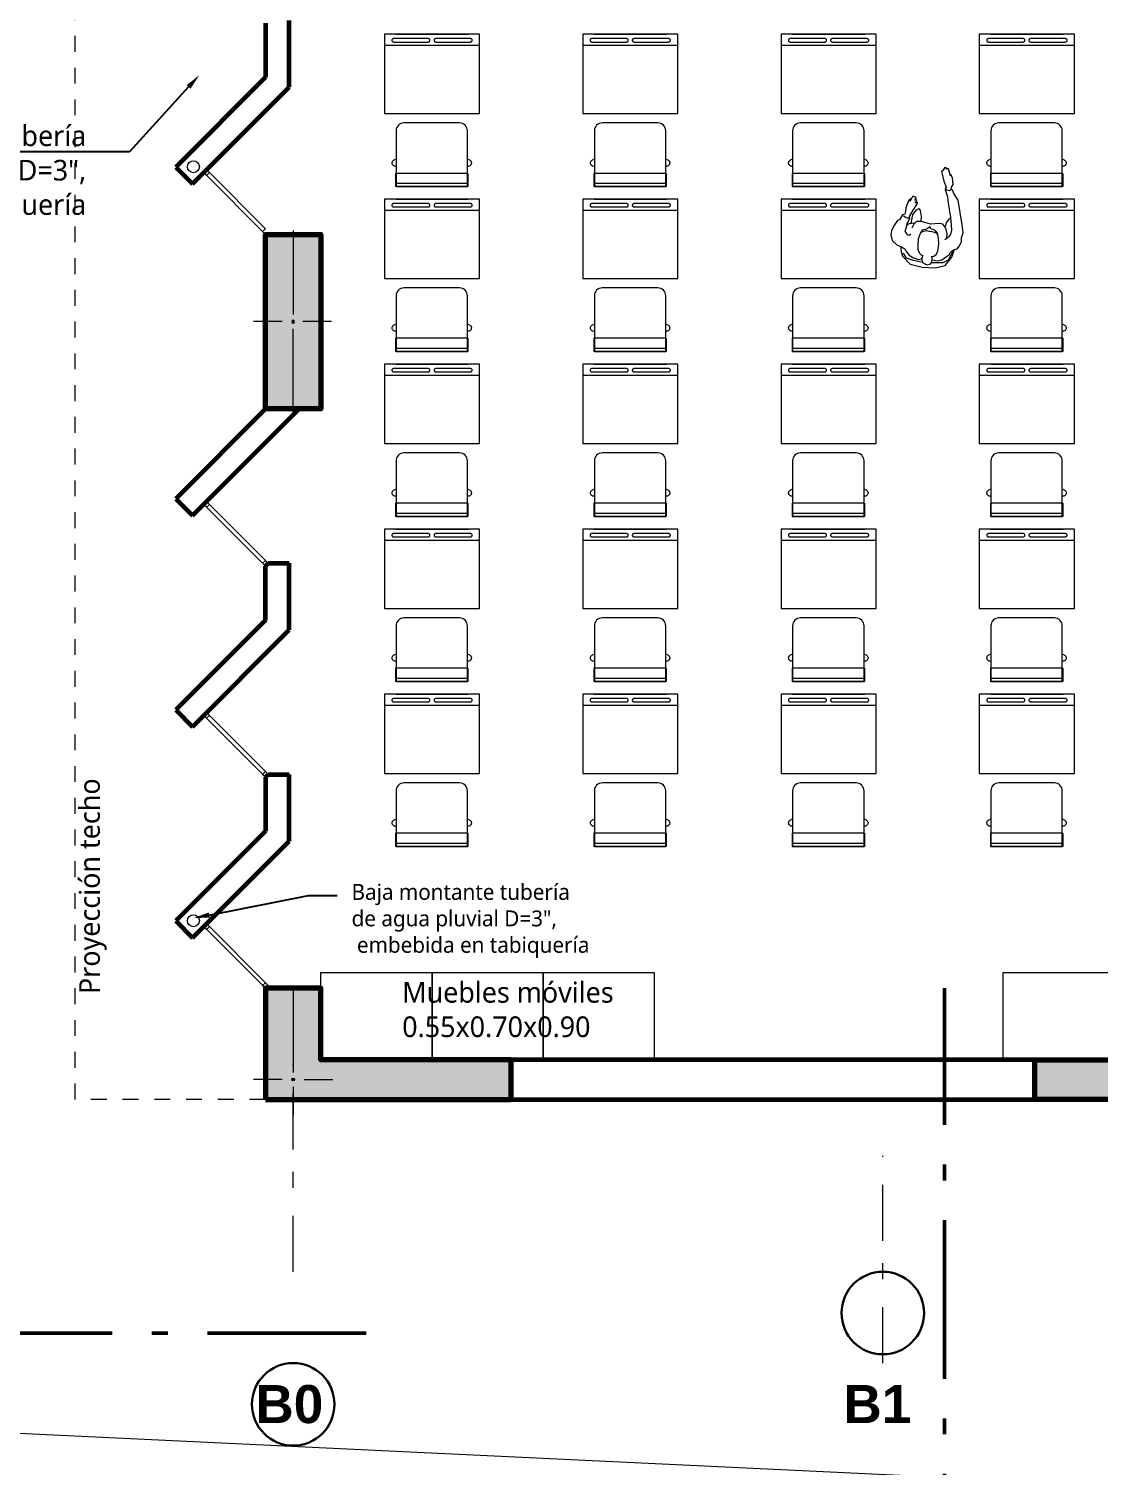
# Model space of a CAD drawing. Header units: millimetres. Extents: x 1 to 121, y 0 to 90.
# Drawn here: x 11.09 to 17.84, y 8.19 to 17.25 of the extents above; entities that cross this region are included whole.
import ezdxf
from ezdxf import colors
from ezdxf.entities.mleader import LeaderData, LeaderLine
from ezdxf.math import Vec2, Vec3

# ---------------------------------------------------------------- set-up
doc = ezdxf.new("R2010")
doc.units = ezdxf.units.MM
for name, pattern in [('1CORTE', [1.5, 1, -0.25, 0, -0.25]), ('DASHED2', [0.375, 0.25, -0.125]), ('Dot & Dashed', [0.670277762413025, 0.352777767181396, -0.176388883590699, 0, -0.14111111164093]), ('HIDDEN2', [0.1875, 0.125, -0.0625])]:
    doc.linetypes.add(name, pattern=pattern)
for name, color, linetype, lineweight in [('AA. Proyeccion Corte', 10, '1CORTE', 50), ('COLUMNAS 50', 32, 'Continuous', 70), ('Cotas varias El', 253, 'Continuous', 13), ('Equipamiento SR', 23, 'Continuous', 0), ('GRAFO 0 BLANCO', 7, 'Continuous', 0), ('GRAFO 4', 7, 'Continuous', 30), ('I.S. CANALETAS', 12, 'Continuous', 0), ('letras sr', 7, 'Continuous', 5), ('Muros el', 144, 'Continuous', 60), ('PERSONAS', 8, 'Continuous', 0), ('proyecciones', 1, 'DASHED2', 5), ('Structural - Bearing_Pen_No__20', 1, 'Continuous', 0), ('Vanos', 140, 'Continuous', 5)]:
    doc.layers.add(name, color=color, linetype=linetype, lineweight=lineweight)
doc.styles.add('Generales', font='trebuc.ttf', dxfattribs={"height": 0.1})
doc.styles.add('GENERATED_STYLE_1', font='arialbd.ttf')

# ---------------------------------------------------------------- blocks, each defined once
blk = doc.blocks.new('Columna 1.10 x0.30')
at = {"true_color": 0xc7c8ca}
h = blk.add_hatch(color=9, dxfattribs=at)
h.dxf.hatch_style = 1
h.paths.add_polyline_path([(-234.8493242305874, 113.8065683426842), (-235.949324230565, 113.8065684591043), (-235.94932457959, 113.456568459146), (-234.8493245796119, 113.4565683427261)])
h.paths.add_polyline_path([(-235.3906107661365, 113.6315683427052, -1), (-235.4080384429261, 113.6315683427052, -1)], flags=16)
at = {"layer": 'COLUMNAS 50', "color": 1, "linetype": 'Continuous', "lineweight": 5}
for p, q in [((-235.3993246045313, 113.8731526787981), (-235.3993246045313, 113.693152678798)), ((-235.9743246007413, 113.6315683427052), (-235.4443246295935, 113.6315683427052)), ((-234.8243246083214, 113.6315683427052), (-235.3543245794691, 113.6315683427052)), ((-235.3993246045313, 113.5615683928358), (-235.3993246045313, 113.3815683928357))]:
    blk.add_line(p, q, dxfattribs=at)
at = {"layer": 'COLUMNAS 50', "linetype": 'Continuous'}
blk.add_lwpolyline([(-235.94932457959, 113.456568459146), (-234.8493245796119, 113.4565683427261), (-234.8493242305874, 113.8065683426842), (-235.949324230565, 113.8065684591043)], close=True, dxfattribs=at)
at = {"layer": 'COLUMNAS 50', "color": 1, "linetype": 'Continuous', "lineweight": 5}
blk.add_circle((-235.3993246045313, 113.6315683427052), 0.0087138383947443, dxfattribs=at)
blk.add_point((-235.3993246045313, 113.6315683427052), dxfattribs=at)
blk = doc.blocks.new('Columna tipo 3')
at = {"true_color": 0x939598}
h = blk.add_hatch(color=252, dxfattribs=at)
h.dxf.hatch_style = 1
h.paths.add_polyline_path([(-235.084664243817, 45.07399761260016), (-235.784664265391, 45.07399761276091), (-235.784664265391, 43.52399813625906), (-235.5346642705446, 43.52399813625906), (-235.5346642705558, 44.72399766438365), (-235.0846642441302, 44.72399766428315)])
h.paths.add_polyline_path([(-235.6683780785783, 44.89899763844166, -1), (-235.6509504017888, 44.89899763844166, -1)], flags=16)
at = {"layer": 'COLUMNAS 50', "linetype": 'Continuous'}
blk.add_lwpolyline([(-235.784664265391, 45.07399761276091), (-235.784664265391, 43.52399813625906), (-235.5346642705446, 43.52399813625906), (-235.5346642705558, 44.72399766438365), (-235.0846642441302, 44.72399766428315), (-235.084664243817, 45.07399761260016)], close=True, dxfattribs=at)
at = {"layer": 'Structural - Bearing_Pen_No__20', "linetype": 'Continuous'}
for p, q in [((-235.6596642401835, 44.96899758831104), (-235.6596642401835, 45.1489975883111)), ((-235.7046642652457, 44.89899763844166), (-235.8846642652456, 44.89899763844166)), ((-235.6596642401835, 44.82899768857227), (-235.6596642401835, 44.64899768857221)), ((-235.0846642439736, 44.89899763844166), (-235.6146642151214, 44.89899763844166))]:
    blk.add_line(p, q, dxfattribs=at)
blk.add_circle((-235.6596642401835, 44.89899763844166), 0.0087138383947443, dxfattribs=at)
blk.add_point((-235.6596642401835, 44.89899763844166), dxfattribs=at)
blk = doc.blocks.new('School Desk 2')
at = {"layer": 'Equipamiento SR', "linetype": 'Continuous'}
for p, q in [((0.1995077689090495, 0.3017161561056326), (0.6995077689090495, 0.3017161561056326)), ((0.1995077689090494, -0.2982838438943675), (0.1995077689090495, 0.3017161561056326)), ((0.6290288181971163, 0.3017161561056326), (0.6290288181971163, -0.2982838438943677)), ((0.6995077689090495, 0.3017161561056326), (0.6995077689090495, -0.2982838438943675)), ((-0.2410380114348112, 0.2279848786331774), (-0.2590611055691766, 0.2279848786331774)), ((-0.2590611055691766, 0.2279848786331774), (-0.2590611055691764, -0.2279848786331774)), ((-0.1766788022277727, 0.2279848786331774), (-0.2410380114348112, 0.2279848786331774)), ((-0.2410380114348112, 0.2279848786331774), (-0.2410380114348111, -0.2279848786331774)), ((-0.1766788022277727, 0.2279848786331774), (-0.1766788022277725, -0.2279848786331775)), ((-0.1321664655412146, 0.2314451824577654), (-0.1326888173346903, 0.2279848786331774)), ((-0.130869652848115, 0.2356097062407981), (-0.1321664655412146, 0.2314451824577654)), ((-0.1289721426366399, 0.2394474516977899), (-0.130869652848115, 0.2356097062407981)), ((-0.1265324866504576, 0.2428444263894243), (-0.1289721426366399, 0.2394474516977899)), ((-0.1236265852980272, 0.2456917042070209), (-0.1265324866504576, 0.2428444263894243)), ((-0.1203390133202028, 0.247908223860399), (-0.1236265852980272, 0.2456917042070209)), ((-0.1167738627057284, 0.2494255898859686), (-0.1203390133202028, 0.247908223860399)), ((-0.1130373940264465, 0.2501956721426852), (-0.1167738627057284, 0.2494255898859686)), ((-0.1092423736034963, 0.2501956721426852), (-0.1130373940264465, 0.2501956721426852)), ((-0.1055059049242144, 0.2494255898859686), (-0.1092423736034963, 0.2501956721426852)), ((-0.10194075430974, 0.247908223860399), (-0.1055059049242144, 0.2494255898859686)), ((-0.09865318233191572, 0.2456917042070209), (-0.10194075430974, 0.247908223860399)), ((-0.09574728097948526, 0.2428444263894243), (-0.09865318233191572, 0.2456917042070209)), ((-0.09330762499330292, 0.2394474516977899), (-0.09574728097948526, 0.2428444263894243)), ((-0.0923599541791148, 0.2375298455519531), (-0.09330762499330292, 0.2394474516977899)), ((-0.0876423579455668, 0.2279848786331774), (-0.0923599541791148, 0.2375298455519531)), ((0.6507146491854036, 0.2434738545735721), (0.6510442738164254, 0.2456574430778143)), ((0.6507146491854036, 0.2423668613295421), (0.6507146491854036, 0.2434738545735721)), ((0.6507146491854036, 0.02704780928709671), (0.6507146491854036, 0.2423668613295421)), ((0.6510442738164254, 0.2456574430778143), (0.6516926801629751, 0.2477397049693306)), ((0.6516926801629751, 0.2477397049693306), (0.6526425195602622, 0.2496598442804857)), ((0.6526425195602622, 0.2496598442804857), (0.6538612632618038, 0.2513570650436437)), ((0.6538612632618038, 0.2513570650436437), (0.6553142139380191, 0.252780703952442)), ((0.6553142139380191, 0.252780703952442), (0.6569579999269314, 0.2538902303617901)), ((0.6569579999269314, 0.2538902303617901), (0.6587405752341685, 0.2546476467919159)), ((0.6587405752341685, 0.2546476467919159), (0.6606098938653587, 0.2550326879202742)), ((0.6606098938653587, 0.2550326879202742), (0.6625052354937352, 0.2550326879202742)), ((0.6625052354937352, 0.2550326879202742), (0.6643745541249254, 0.2546476467919159)), ((0.6643745541249254, 0.2546476467919159), (0.6661571294321625, 0.2538902303617901)), ((0.6661571294321625, 0.2538902303617901), (0.6678009154210748, 0.252780703952442)), ((0.6678009154210748, 0.252780703952442), (0.6692538660972901, 0.2513570650436437)), ((0.6692538660972901, 0.2513570650436437), (0.6704726097988317, 0.2496598442804857)), ((0.6704726097988317, 0.2496598442804857), (0.6714224491961188, 0.2477397049693306)), ((0.6714224491961188, 0.2477397049693306), (0.6720708555426685, 0.2456574430778143)), ((0.6720708555426685, 0.2456574430778143), (0.6724004801736904, 0.2434738545735721)), ((0.6724004801736904, 0.2434738545735721), (0.6724004801736904, 0.2423668613295421)), ((0.6724004801736904, 0.2423668613295421), (0.6724004801736906, 0.02704780928709682)), ((0.6995077689090495, -0.2262687225275448), (0.6995077689090495, 0.2297010347388101)), ((0.6507146491854036, 0.02594081604306675), (0.6507146491854036, 0.02704780928709671)), ((0.6510442738164254, 0.02375722753882459), (0.6507146491854036, 0.02594081604306675)), ((0.6516926801629753, 0.0216749656473082), (0.6510442738164254, 0.02375722753882459)), ((0.6526425195602622, 0.01975482633615322), (0.6516926801629753, 0.0216749656473082)), ((0.653861263261804, 0.01805760557299518), (0.6526425195602622, 0.01975482633615322)), ((0.6553142139380191, 0.01663396666419681), (0.653861263261804, 0.01805760557299518)), ((0.6569579999269314, 0.01552444025484867), (0.6553142139380191, 0.01663396666419681)), ((0.6587405752341687, 0.01476702382472295), (0.6569579999269314, 0.01552444025484867)), ((0.660609893865359, 0.0143819826963647), (0.6587405752341687, 0.01476702382472295)), ((0.6625052354937352, 0.0143819826963647), (0.660609893865359, 0.0143819826963647)), ((0.6643745541249256, 0.01476702382472295), (0.6625052354937352, 0.0143819826963647)), ((0.6661571294321628, 0.01552444025484867), (0.6643745541249256, 0.01476702382472295)), ((0.6678009154210748, 0.01663396666419681), (0.6661571294321628, 0.01552444025484867)), ((0.6692538660972903, 0.01805760557299518), (0.6678009154210748, 0.01663396666419681)), ((0.6704726097988319, 0.01975482633615322), (0.6692538660972903, 0.01805760557299518)), ((0.6714224491961188, 0.0216749656473082), (0.6704726097988319, 0.01975482633615322)), ((0.6720708555426685, 0.02375722753882459), (0.6714224491961188, 0.0216749656473082)), ((0.6724004801736906, 0.02594081604306675), (0.6720708555426685, 0.02375722753882459)), ((0.6724004801736906, 0.02704780928709682), (0.6724004801736906, 0.02594081604306675)), ((0.6507146491854036, -0.02250850383180159), (0.6510442738164254, -0.02032491532755931)), ((0.6507146491854036, -0.02361549707583155), (0.6507146491854036, -0.02250850383180159)), ((0.6507146491854036, -0.2389345491182769), (0.6507146491854036, -0.02361549707583155)), ((0.6510442738164254, -0.02032491532755931), (0.6516926801629753, -0.01824265343604303)), ((0.6516926801629753, -0.01824265343604303), (0.6526425195602622, -0.01632251412488805)), ((0.6526425195602622, -0.01632251412488805), (0.653861263261804, -0.01462529336172991)), ((0.653861263261804, -0.01462529336172991), (0.6553142139380191, -0.01320165445293164)), ((0.6553142139380191, -0.01320165445293164), (0.6569579999269314, -0.01209212804358351)), ((0.6569579999269314, -0.01209212804358351), (0.6587405752341687, -0.01133471161345778)), ((0.6587405752341687, -0.01133471161345778), (0.660609893865359, -0.01094967048509943)), ((0.660609893865359, -0.01094967048509943), (0.6625052354937352, -0.01094967048509943)), ((0.6625052354937352, -0.01094967048509943), (0.6643745541249256, -0.01133471161345778)), ((0.6643745541249256, -0.01133471161345778), (0.6661571294321628, -0.01209212804358351)), ((0.6661571294321628, -0.01209212804358351), (0.6678009154210748, -0.01320165445293164)), ((0.6678009154210748, -0.01320165445293164), (0.6692538660972903, -0.01462529336172991)), ((0.6692538660972903, -0.01462529336172991), (0.6704726097988319, -0.01632251412488805)), ((0.6704726097988319, -0.01632251412488805), (0.6714224491961188, -0.01824265343604303)), ((0.6714224491961188, -0.01824265343604303), (0.6720708555426685, -0.02032491532755931)), ((0.6720708555426685, -0.02032491532755931), (0.6724004801736906, -0.02250850383180159)), ((0.6724004801736906, -0.02250850383180159), (0.6724004801736906, -0.02361549707583155)), ((0.6724004801736906, -0.02361549707583155), (0.6724004801736908, -0.2389345491182769)), ((-0.2410380114348111, -0.2279848786331774), (-0.2590611055691764, -0.2279848786331774)), ((-0.1766788022277725, -0.2279848786331774), (-0.2410380114348111, -0.2279848786331774)), ((-0.1326888173346901, -0.2279848786331775), (-0.1321664655412145, -0.2314451824577655)), ((-0.1321664655412145, -0.2314451824577655), (-0.1308696528481149, -0.2356097062407981)), ((-0.1308696528481149, -0.2356097062407981), (-0.1289721426366398, -0.23944745169779)), ((-0.1289721426366398, -0.23944745169779), (-0.1265324866504575, -0.2428444263894244)), ((-0.1265324866504575, -0.2428444263894244), (-0.1236265852980271, -0.2456917042070209)), ((-0.1236265852980271, -0.2456917042070209), (-0.1203390133202027, -0.247908223860399)), ((-0.1203390133202027, -0.247908223860399), (-0.1167738627057283, -0.2494255898859687)), ((-0.1167738627057283, -0.2494255898859687), (-0.1130373940264464, -0.2501956721426852)), ((-0.1130373940264464, -0.2501956721426852), (-0.1092423736034962, -0.2501956721426852)), ((-0.1092423736034962, -0.2501956721426852), (-0.1055059049242143, -0.2494255898859687)), ((-0.1055059049242143, -0.2494255898859687), (-0.1019407543097399, -0.247908223860399)), ((-0.1019407543097399, -0.247908223860399), (-0.09865318233191561, -0.2456917042070209)), ((-0.09865318233191561, -0.2456917042070209), (-0.09574728097948515, -0.2428444263894244)), ((-0.09574728097948515, -0.2428444263894244), (-0.0933076249933028, -0.23944745169779)), ((-0.0933076249933028, -0.23944745169779), (-0.09235995417911469, -0.2375298455519531)), ((-0.09235995417911469, -0.2375298455519531), (-0.08764235794556674, -0.2279848786331775)), ((0.6507146491854036, -0.2400415423623069), (0.6507146491854036, -0.2389345491182769)), ((0.6510442738164256, -0.2422251308665491), (0.6507146491854036, -0.2400415423623069)), ((0.6516926801629755, -0.2443073927580655), (0.6510442738164256, -0.2422251308665491)), ((0.6526425195602624, -0.2462275320692204), (0.6516926801629755, -0.2443073927580655)), ((0.653861263261804, -0.2479247528323786), (0.6526425195602624, -0.2462275320692204)), ((0.6553142139380191, -0.2493483917411768), (0.653861263261804, -0.2479247528323786)), ((0.6569579999269314, -0.250457918150525), (0.6553142139380191, -0.2493483917411768)), ((0.6587405752341687, -0.2512153345806508), (0.6569579999269314, -0.250457918150525)), ((0.6606098938653592, -0.2516003757090089), (0.6587405752341687, -0.2512153345806508)), ((0.6625052354937352, -0.2516003757090089), (0.6606098938653592, -0.2516003757090089)), ((0.6643745541249256, -0.2512153345806508), (0.6625052354937352, -0.2516003757090089)), ((0.666157129432163, -0.250457918150525), (0.6643745541249256, -0.2512153345806508)), ((0.667800915421075, -0.2493483917411768), (0.666157129432163, -0.250457918150525)), ((0.6692538660972903, -0.2479247528323786), (0.667800915421075, -0.2493483917411768)), ((0.6704726097988322, -0.2462275320692204), (0.6692538660972903, -0.2479247528323786)), ((0.6714224491961188, -0.2443073927580655), (0.6704726097988322, -0.2462275320692204)), ((0.6720708555426688, -0.2422251308665491), (0.6714224491961188, -0.2443073927580655)), ((0.6724004801736908, -0.2400415423623069), (0.6720708555426688, -0.2422251308665491)), ((0.6724004801736908, -0.2389345491182769), (0.6724004801736908, -0.2400415423623069)), ((0.6995077689090495, -0.2982838438943675), (0.1995077689090494, -0.2982838438943675)), ((0.6290288181971165, -0.2832649421858392), (0.6294560290675858, -0.2832649421858392))]:
    blk.add_line(p, q, dxfattribs=at)
blk.add_lwpolyline([(-0.2590611055691765, 0.225), (0.09093889443082348, 0.225, -0.414213562373095), (0.1409388944308235, 0.1749999999999999), (0.1409388944308235, -0.1749999999999999, -0.414213562373095), (0.09093889443082348, -0.225), (-0.2590611055691765, -0.225), (-0.2590611055691765, 0.225)], format="xyb", dxfattribs=at)
blk = doc.blocks.new('A$C0C99268F')
at = {"color": 0, "linetype": 'ByBlock'}
for points in [[(0.201857999460799, 0.3292040001239709), (0.1927419994606225, 0.3357100001239708), (0.1914399994607265, 0.3487220001239706), (0.2044629994607021, 0.3565290001239703), (0.2148809994607745, 0.3669390001239705), (0.2344159994606798, 0.3617340001239722), (0.2513459994606819, 0.3591310001239734), (0.2643689994606575, 0.3578300001239718), (0.2982289994606617, 0.3435170001239705), (0.3112519994606373, 0.3474210001239726), (0.3516239994607986, 0.3279030001239729), (0.397204999460655, 0.3057820001239708), (0.4037169994608121, 0.3070830001239724), (0.397204999460655, 0.3187940001239706), (0.4128329994607611, 0.3109870001239727), (0.4193439994605797, 0.3135890001239705), (0.4154369994605531, 0.322698000123971), (0.4323679994606664, 0.3161920001239711), (0.4362739994608091, 0.322698000123971), (0.4336699994605624, 0.3292040001239709), (0.4388789994607123, 0.3305050001239724), (0.4375769994605889, 0.3396130001239701), (0.4076239994608386, 0.3513240001239719), (0.4219489994607102, 0.3500230001239704), (0.4180419994606837, 0.3565290001239703), (0.4089259994607346, 0.3630350001239702), (0.3906939994606091, 0.3669390001239705), (0.3633449994606508, 0.374746000123972), (0.339902999460719, 0.374746000123972), (0.3216709994605935, 0.3773480001239715), (0.3177639994607944, 0.3916610001239711), (0.2839039994605628, 0.4072760001239715), (0.2786949994606402, 0.4202880001239713), (0.2435319994608562, 0.4398060001239728), (0.209671999460852, 0.451517000123971), (0.1836259994606735, 0.4528180001239726), (0.1497659994606693, 0.4424080001239723), (0.1263239994607375, 0.4098780001239728), (0.1146029994606579, 0.3799510001239703), (0.1041849994605855, 0.3578300001239718), (0.08855699946070672, 0.3487220001239706), (0.06771999946067808, 0.3266010001239703), (0.05599899946082587, 0.3018790001239715), (0.04688299946064944, 0.2654450001239717), (0.05078999946067597, 0.2498310001239723)], [(0.1185099994606844, 0.3864570001239702), (0.08595199946057619, 0.3799510001239703), (0.05730099946072187, 0.3669390001239705), (0.01172099946052185, 0.3148910001239695), (-5.393303581513464e-10, 0.2381200001239705), (0.00260399946068901, 0.1561440001239696), (0.02344099946071765, 0.0949880001239709), (0.07944099946075767, 0.05725300012397305), (0.1328359994606672, 0.0468430001239728)], [(0.03125499946054333, 0.2472280001239735), (0.03646399946069323, 0.2966740001239714), (0.04818499946077281, 0.3422160001239707), (0.07683599946062714, 0.3643360001239717)], [(0.2995319994606689, 0.3474210001239726), (0.2995319994606689, 0.3604330001239724), (0.3047409994608188, 0.374746000123972), (0.3099499994607413, 0.3851550001239712)], [(0.05209199946079934, 0.1782650001239716), (0.0494879994605526, 0.1483370001239717), (0.05860399946072903, 0.1197110001239707), (0.08074299946065366, 0.09238500012397033), (0.0963709994605324, 0.07416900012396965), (0.108091999460612, 0.07026500012397285), (0.1276259994606335, 0.0507470001239696), (0.1367429994606937, 0.0299280001239719), (0.1562769994607152, 0.01561500012397232), (0.1836259994606735, 0.006506000123971845), (0.2070669994607215, 0.007807000123969843), (0.2396249994608297, 1.239701674649041e-10), (0.2891129994607127, 0.01171100012397197), (0.4414839994606155, 0.05204800012397115), (0.4818549994606656, 0.0819760001239711), (0.5000879994606748, 0.09108400012397233), (0.5065989994607207, 0.09889100012397023), (0.5196219994606963, 0.1001930001239728), (0.5365529994605822, 0.09238500012397033), (0.5769239994608597, 0.1001930001239728), (0.597760999460661, 0.1119030001239736), (0.5899469994608353, 0.1145060001239724), (0.6329239994606723, 0.1301200001239717), (0.6342259994607957, 0.1353250001239701), (0.6290169994606458, 0.1379270001239714), (0.6381329994608222, 0.1457350001239703), (0.6381329994608222, 0.1561440001239696), (0.627713999460866, 0.1561440001239696), (0.627713999460866, 0.163951000123971), (0.6185979994606896, 0.163951000123971), (0.6120869994606437, 0.1730600001239697), (0.5782269994606395, 0.1613490001239715), (0.5521799994605772, 0.1535420001239718), (0.515715999460781, 0.1353250001239701), (0.5105059994607473, 0.1379270001239714), (0.5000879994606748, 0.1392290001239704), (0.4571109994606104, 0.1197110001239707), (0.4310649994606592, 0.1158070001239704), (0.3281829994607506, 0.088482000123971), (0.2812989994606596, 0.08067500012396955), (0.2500439994607859, 0.07677100012397275), (0.2213929994607042, 0.07937300012397053), (0.2057649994608255, 0.08978300012397078), (0.1914399994607265, 0.1014940001239708), (0.1875329994607, 0.1119030001239736), (0.1992539994605522, 0.1001930001239728), (0.2239979994608348, 0.1001930001239728), (0.257857999460839, 0.1119030001239736), (0.2812989994606596, 0.1327230001239705), (0.2852059994606861, 0.1548430001239716), (0.2747879994606137, 0.2107950001239711), (0.2865089994606933, 0.269349000123972), (0.2839039994605628, 0.3005770001239725), (0.2643689994606575, 0.3148910001239695), (0.2383229994607063, 0.3266010001239703)], [(0.2708809994608146, 0.3148910001239695), (0.2643689994606575, 0.344818000123972), (0.2552529994607085, 0.3578300001239718)], [(0.26957799946058, 0.3331070001239702), (0.3229729994607169, 0.3279030001239729), (0.3568329994607211, 0.3070830001239724), (0.3659499994607813, 0.2940710001239726), (0.3542289994607017, 0.2849630001239696), (0.3177639994607944, 0.2745530001239729), (0.290414999460836, 0.2732520001239713)], [(0.2200909994608082, 0.2641440001239701), (0.2279039994607501, 0.2485290001239715), (0.2318109994607767, 0.2316140001239706), (0.2305089994606533, 0.217301000123971), (0.2305089994606533, 0.1990840001239729), (0.2266019994606268, 0.1834690001239707), (0.2213929994607042, 0.1665540001239716), (0.210973999460748, 0.1626500001239695)], [(0.1133009994607619, 0.05725300012397305), (0.0833479994607842, 0.06766300012396975), (0.05860399946072903, 0.07937300012397053), (0.04037099946071976, 0.110602000123972), (0.03646399946069323, 0.1509390001239712), (0.03255799946077786, 0.1808670001239712)], [(0.2708809994608146, 0.1158070001239704), (0.2930199994607392, 0.110602000123972), (0.3151589994606638, 0.09889100012397023), (0.3229729994607169, 0.09238500012397033)], [(0.5052969994608247, 0.1014940001239708), (0.4961809994608757, 0.110602000123972), (0.4974829994607717, 0.1288190001239702), (0.5026919994606942, 0.1327230001239705)]]:
    blk.add_lwpolyline(points, dxfattribs=at)
blk.add_lwpolyline([(0.257857999460839, 0.2146980001239704), (0.2513459994606819, 0.2212040001239703), (0.2435319994608562, 0.2290110001239718), (0.2383229994607063, 0.239421000123972), (0.2318109994607767, 0.2602400001239715), (0.2135789994606512, 0.269349000123972), (0.1745099994607244, 0.2797580001239712), (0.1406499994607202, 0.2797580001239712), (0.1054869994607088, 0.2758550001239719), (0.08464999946068019, 0.2615410001239695), (0.07553399946073114, 0.2498310001239723), (0.07292899946060061, 0.239421000123972), (0.06902199946080145, 0.2420230001239716), (0.05339499946057913, 0.245927000123972), (0.04167399946072692, 0.2446260001239704), (0.02995299946064733, 0.239421000123972), (0.02213899946082165, 0.2238070001239709), (0.01692999946067175, 0.2081920001239705), (0.02344099946071765, 0.1886740001239726), (0.03646399946069323, 0.1808670001239712), (0.0546969994607025, 0.1795660001239696), (0.06771999946067808, 0.1808670001239712), (0.07292899946060061, 0.1886740001239726), (0.07683599946062714, 0.1717590001239717), (0.09116199946060988, 0.1561440001239696), (0.1119989994608659, 0.1483370001239717), (0.1536729994606958, 0.1470360001239719), (0.1914399994607265, 0.1535420001239718), (0.2226949994606002, 0.1613490001239715), (0.2357179994608032, 0.1756620001239728), (0.2422299994605055, 0.1912770001239714), (0.2435319994608562, 0.2042890001239712), (0.2513459994606819, 0.2081920001239705)], close=True, dxfattribs=at)
blk = doc.blocks.new('A$C7148350E')
at = {"rotation": 270}
blk.add_blockref('A$C0C99268F', (-2.110936936361441e-08, 0.6381329871979995), dxfattribs=at)
blk = doc.blocks.new('A$C3C3047C9')
at = {"true_color": 0x939598}
h = blk.add_hatch(color=252, dxfattribs=at)
h.dxf.hatch_style = 1
h.paths.add_polyline_path([(1.899998053541594, -4.391077936816146e-07), (2.249998001858614, -4.442574948471112e-07), (2.249998011692526, 0.6999995773164471), (-1.466536673211394e-06, 0.6999996013123848), (-1.469991389058123e-06, 0.4499996064660365), (1.899998059860536, 0.4499995873178477)])
h.paths.add_polyline_path([(2.066284197251132, 0.5749995545272952, -1), (2.083711874040621, 0.5749995545272952, -1)], flags=16)
at = {"layer": 'COLUMNAS 50', "linetype": 'Continuous'}
blk.add_lwpolyline([(2.249998011692526, 0.6999995773164471), (-1.466536673433438e-06, 0.6999996013123848), (-1.469991389058123e-06, 0.4499996064660365), (1.899998059860536, 0.4499995873178477), (1.899998053541594, -4.391077936816146e-07), (2.249998001858614, -4.442574947916e-07)], close=True, dxfattribs=at)
at = {"layer": 'Structural - Bearing_Pen_No__20', "linetype": 'Continuous'}
for p, q in [((2.074998036267743, 0.6199995795894608), (2.074998038755098, 0.7999995795894108)), ((2.004998085776492, 0.5749995554946281), (1.824998085776429, 0.5749995579819824)), ((2.144997985515261, 0.5749995535599908), (2.324997985515324, 0.574999551072608)), ((2.074998027700076, -4.41682658447462e-07), (2.074998035024066, 0.5299995294651296))]:
    blk.add_line(p, q, dxfattribs=at)
blk.add_circle((2.074998035645876, 0.5749995545272952), 0.008713838394744298, dxfattribs=at)
blk.add_point((2.074998035645876, 0.5749995545272952), dxfattribs=at)

msp = doc.modelspace()

# ---------------------------------------------------------------- linework, layer by layer
at = {"layer": 'AA. Proyeccion Corte', "color": 7}
msp.add_line((13.21767741891071, 9.030198348858335), (7.180597753278278, 9.030198348858335), dxfattribs=at)
msp.add_lwpolyline([(16.86404302075337, 5.543704793437058), (16.86404302075337, 11.20422959194246)], dxfattribs=at)
at = {"layer": 'Cotas varias El', "linetype": 'Dot & Dashed'}
for p, q in [((12.75824041751608, 9.417614424958288), (12.75824041751608, 10.72255781370131)), ((16.47506583200433, 8.842614424958299), (16.47506583200433, 10.14755781370133))]:
    msp.add_line(p, q, dxfattribs=at)
at = {"layer": 'Equipamiento SR'}
for points in [[(12.9332455519598, 10.75347052219161), (12.9332455519598, 11.30347052219159), (13.63324555195985, 11.30347052219159), (13.63324555195985, 10.75347052219161), (12.9332455519598, 10.75347052219161)], [(13.63324555195985, 10.75347052219161), (13.63324555195985, 11.30347052219159), (14.33324555195983, 11.30347052219159), (14.33324555195983, 10.75347052219161), (13.63324555195985, 10.75347052219161)], [(14.33324555195983, 10.75347052219161), (14.33324555195983, 11.30347052219159), (15.03324555195982, 11.30347052219159), (15.03324555195982, 10.75347052219161), (14.33324555195983, 10.75347052219161)], [(17.23327325541342, 10.75347057465814), (17.23327325541342, 11.30347057465812), (17.93327325541341, 11.30347057465812), (17.93327325541341, 10.75347057465814), (17.23327325541342, 10.75347057465814)]]:
    msp.add_lwpolyline(points, dxfattribs=at)
at = {"layer": 'GRAFO 0 BLANCO', "color": 7}
msp.add_line((64.8126918916526, 5.83651509609129), (9.828984273304627, 8.45599911703016), dxfattribs=at)
at = {"layer": 'GRAFO 4', "linetype": 'Continuous'}
for centre in [(16.47506583200433, 9.157614424958297), (12.75824041751608, 8.582614424958308)]:
    msp.add_circle(centre, 0.26, dxfattribs=at)
at = {"layer": 'I.S. CANALETAS'}
for centre in [(12.12911129061041, 16.37921146083886), (12.12911129072685, 16.37921146297714), (12.12909523728678, 11.62921146083886), (12.12909523740322, 11.62921146297714)]:
    msp.add_circle(centre, 0.0375, dxfattribs=at)
at = {"layer": 'Muros el', "ltscale": 0.05}
for p, q in [((12.73322380163117, 16.88128817244717), (12.73322373780695, 17.30117274902764)), ((12.58320780402889, 13.86352161275408), (12.60088547349346, 13.88119928234883)), ((12.60088547349349, 13.88119928234886), (12.73320767250965, 13.88119928259238)), ((12.58320767792347, 12.53349505933716), (12.60088534738802, 12.55117272893187)), ((12.60088534738804, 12.55117272893187), (12.73320768445194, 12.55117274904541)), ((12.73320774827616, 12.13128817246491), (12.73320768445194, 12.55117274904541))]:
    msp.add_line(p, q, dxfattribs=at)
for points in [[(12.58322373127848, 17.28349505931936), (12.58322453026457, 16.94342093511295)], [(12.58322380140257, 16.94342020625095), (12.0175383785357, 16.37773477921934)], [(12.12360439610401, 16.27166876243183), (12.73322380163117, 16.88128817244717)], [(12.0175383785357, 16.37773477921934), (12.12360439610413, 16.27166876243177)], [(12.58320780038477, 14.85347110641527), (12.01752237751791, 14.28778567938366)], [(12.12358839508633, 14.18171966259615), (12.79533981576864, 14.85347108822401)], [(12.01752237751791, 14.28778567938366), (12.12358839508633, 14.18171966259615)], [(12.58320767427935, 13.52344455299828), (12.58320767265647, 13.86352174412656)], [(12.73320767328241, 13.46131251796891), (12.73320767250965, 13.88119928259238)], [(12.58320767427935, 13.52344455299828), (12.01752225141237, 12.95775912596667)], [(12.12358826898091, 12.85169310917917), (12.73320767450795, 13.46131251919445)], [(12.01752225141237, 12.95775912596667), (12.12358826898091, 12.85169310917917)], [(12.58320767792347, 12.53349505933713), (12.58320767854943, 12.36345759855223)], [(12.58320767892027, 12.36345759855223), (12.58320767954612, 12.19342013776733)], [(12.58320774804756, 12.19342020626871), (12.01752232518069, 11.62773477923707)], [(12.123588342749, 11.52166876244959), (12.73320774827616, 12.13128817246491)], [(12.01752232518069, 11.62773477923707), (12.12358834274912, 11.52166876244956)]]:
    msp.add_lwpolyline(points, dxfattribs=at)
msp.add_lwpolyline([(14.13324510728208, 10.50347046985664), (17.43328957764581, 10.50347046018365), (17.43328957764581, 10.75347051030772), (14.13324510728208, 10.75347051998071)], close=True, dxfattribs=at)
at = {"layer": 'proyecciones', "linetype": 'HIDDEN2', "ltscale": 0.5}
msp.add_lwpolyline([(12.58323360002569, 10.503471957187), (11.38323360002565, 10.503471957187), (11.38323360002565, 29.80347238947252), (12.58323360002558, 29.80347238974809)], dxfattribs=at)
at = {"layer": 'Vanos', "color": 7, "linetype": 'Continuous'}
for p, q in [((12.21199547527121, 16.36005773761946), (12.19431780580666, 16.34238006802468)), ((12.58322653689081, 15.95347133980374), (12.19431780580655, 16.34238006802468)), ((12.19431780580666, 16.34238006802468), (12.21199547540138, 16.32470239856013)), ((12.22967314486593, 16.34238006815485), (12.21199547527121, 16.36005773761946)), ((12.22967314486593, 16.34238006815485), (12.21199547540138, 16.32470239856013)), ((12.58322653676063, 15.98882667886306), (12.22967314486593, 16.34238006815485)), ((12.58322653676063, 15.98882667886306), (12.56554886729609, 15.97114900926829)), ((12.56554886729609, 15.97114900926829), (12.58322653689081, 15.95347133980374)), ((12.21197661103687, 14.27010814194227), (12.19429894157233, 14.25243047234753)), ((12.58320767265647, 13.86352174412656), (12.19429894157221, 14.25243047234753)), ((12.19429894157233, 14.25243047234753), (12.21197661116705, 14.23475280288295)), ((12.22965428063159, 14.25243047247767), (12.21197661103687, 14.27010814194227)), ((12.22965428063159, 14.25243047247767), (12.21197661116705, 14.23475280288295)), ((12.5832076725263, 13.89887708318588), (12.22965428063159, 14.25243047247767)), ((12.5832076725263, 13.89887708318588), (12.56553000306175, 13.88119941359113)), ((12.56553000306175, 13.88119941359113), (12.58320767265647, 13.86352174412656)), ((12.60088534212102, 13.8811994137213), (12.5832076725263, 13.89887708318588)), ((12.21197661480028, 12.94008145865644), (12.19429894533573, 12.92240378906169)), ((12.58320767641987, 12.53349506084072), (12.19429894533562, 12.92240378906169)), ((12.19429894533573, 12.92240378906169), (12.21197661493045, 12.90472611959711)), ((12.229654284395, 12.92240378919183), (12.21197661480028, 12.94008145865644)), ((12.229654284395, 12.92240378919183), (12.21197661493045, 12.90472611959711)), ((12.5832076762897, 12.56885039990004), (12.229654284395, 12.92240378919183)), ((12.5832076762897, 12.56885039990004), (12.56553000682516, 12.5511727303053)), ((12.56553000682516, 12.5511727303053), (12.58320767641987, 12.53349506084072)), ((12.60088534588442, 12.55117273043547), (12.5832076762897, 12.56885039990004)), ((12.21198145171883, 11.61005837657666), (12.19430378225428, 11.59238070698191)), ((12.58321251333842, 11.20347197876094), (12.19430378225417, 11.59238070698191)), ((12.19430378225428, 11.59238070698191), (12.211981451849, 11.57470303751734)), ((12.22965912131355, 11.59238070711206), (12.21198145171883, 11.61005837657666)), ((12.22965912131355, 11.59238070711206), (12.211981451849, 11.57470303751734)), ((12.58321251320825, 11.23882731782027), (12.22965912131355, 11.59238070711206)), ((12.58322305663225, 11.23882731782027), (12.5655453871677, 11.22114964822552)), ((12.60090072622697, 11.22114964835569), (12.58322305663225, 11.23882731782027)), ((12.5655453871677, 11.22114964822552), (12.58322305676242, 11.20347197876094))]:
    msp.add_line(p, q, dxfattribs=at)
at = {"layer": 'Vanos'}
msp.add_lwpolyline([(12.58323360018642, 11.20347197876094), (12.60090072622697, 11.22114964835569)], dxfattribs=at)

# ---------------------------------------------------------------- block references
at = {"layer": 'COLUMNAS 50', "xscale": -1, "rotation": 270}
msp.add_blockref('Columna 1.10 x0.30', (-100.8733207189873, 250.8027959194156), dxfattribs=at)
at = {"layer": 'COLUMNAS 50', "rotation": 90.00000000000001}
msp.add_blockref('Columna tipo 3', (57.65723121278648, 246.288136222578), dxfattribs=at)
at = {"layer": 'Equipamiento SR', "linetype": 'Continuous', "xscale": -1, "rotation": 270.0000002109135}
for p in [(13.63154426395923, 16.51454131175225), (14.88154426395923, 16.51454131396093), (16.13154426395923, 16.51454131856227), (17.38154426395923, 16.51454132077095), (13.63154426727229, 15.47511830487315), (14.88154426727229, 15.47511830708183), (16.13154426727229, 15.47511831168316), (17.38154426727229, 15.47511831389184), (13.63154427161177, 14.43569529799404), (14.88154427161177, 14.43569530020275), (16.13154427161177, 14.43569530480406), (17.38154427161177, 14.43569530701276), (13.63154427492483, 13.39627229111497), (14.88154427492483, 13.39627229332362), (16.13154427492483, 13.39627229792498), (17.38154427492483, 13.39627230013363), (13.6315442782379, 12.35684928423586), (14.8815442782379, 12.35684928644454), (16.1315442782379, 12.35684929104588), (17.3815442782379, 12.35684929325456)]:
    msp.add_blockref('School Desk 2', p, dxfattribs=at)
at = {"layer": 'PERSONAS', "rotation": 174.6323124418801}
msp.add_blockref('A$C7148350E', (17.01984658335661, 16.35964095173193), dxfattribs=at)
at = {"layer": 'Vanos', "xscale": -1, "rotation": 180}
msp.add_blockref('A$C3C3047C9', (17.43329104590984, 11.20347158356051), dxfattribs=at)

# ---------------------------------------------------------------- texts
at = {"char_height": 0.24, "width": 1.011031258713047e-14, "attachment_point": 9, "rotation": 4.4022710127077164e-07, "style": 'GENERATED_STYLE_1'}
for s, insert in [('B0', (12.94788137527703, 8.460664942394942)), ('B1', (16.65480818110163, 8.46428804603147))]:
    msp.add_mtext(s, dxfattribs=dict(at, insert=insert))
at = {"layer": 'letras sr', "insert": (11.40932800289781, 11.16714832127295), "char_height": 0.115, "attachment_point": 1, "rotation": 90, "style": 'Generales'}
msp.add_mtext('{\\H1.13043x;Proyección techo} ', dxfattribs=at)
at = {"layer": 'letras sr', "insert": (13.44539137212649, 11.24313235994367), "char_height": 0.13, "attachment_point": 1, "style": 'Generales'}
msp.add_mtext('\\pxql;Muebles móviles\\P0.55x0.70x0.90', dxfattribs=at)

# ---------------------------------------------------------------- leaders
at = {"layer": 'letras sr'}
ml = msp.add_multileader_mtext('Standard', dxfattribs=at)
ml.set_content('Baja montante tubería \\Pde agua pluvial D=3",\\P embebida en tabiquería', color=256, style='Generales')
ml.set_leader_properties()
ml.build(insert=Vec2(0, 0))
ml.multileader.update_dxf_attribs({"text_right_attachment_type": 6, "dogleg_length": 0.36, "arrow_head_size": 0.1})
ctx = ml.context
ctx.base_point, ctx.char_height, ctx.arrow_head_size, ctx.landing_gap_size, ctx.plane_origin, ctx.plane_x_axis, ctx.plane_y_axis = Vec3(9.396735928470353, 16.55613953992133), 0.13, 0.1, 0.09, Vec3(7.081310092422257, 17.49755575325514), Vec3(1, -4.898587196589413e-16), Vec3(4.898587196589413e-16, 1)
ctx.right_attachment, ctx.text_align_type = 6, 2
notes = []
notes.append((ctx, [(1, (1, 1, 0), (11.72642400567287, 16.47275570153749), (-1, 4.898587196589414e-16), 0.1826173701318089, [(0, [(12.16656640943191, 16.95643480296459)], 0, [])])]))
ctx.mtext.insert, ctx.mtext.text_direction, ctx.mtext.rotation, ctx.mtext.alignment, ctx.mtext.flow_direction = Vec3(11.45380663554107, 16.63952337830517), Vec3(1, -4.898587196589413e-16), 6.283185307179585, 3, 5
ml = msp.add_multileader_mtext('Standard', dxfattribs=at)
ml.set_content('Junta 1" \\PVer detalle', color=256, style='Generales')
ml.set_leader_properties()
ml.build(insert=Vec2(0, 0))
ml.multileader.update_dxf_attribs({"text_right_attachment_type": 6, "dogleg_length": 0.36, "arrow_head_size": 0.1})
ctx = ml.context
ctx.base_point, ctx.char_height, ctx.arrow_head_size, ctx.landing_gap_size, ctx.plane_origin = Vec3(18.03315337604104, 15.20439213412315), 0.115, 0.1, 0.09, Vec3(17.76835880709311, 15.12427605784166)
ctx.right_attachment, ctx.text_align_type = 6, 2
notes.append((ctx, [(1, (1, 1, 0), (19.1799390963412, 15.12466654489756), (-1, 0), 0.1826173701318089, [(0, [(19.50827497414375, 14.82847136531288)], 0, [])])]))
ctx.mtext.insert, ctx.mtext.width, ctx.mtext.alignment, ctx.mtext.flow_direction = Vec3(18.9073217262094, 15.26266654489757), 1.469177924911783, 3, 5
ml = msp.add_multileader_mtext('Standard', dxfattribs=at)
ml.set_content('{\\H0.86957x;Baja montante tubería \\Pde agua pluvial D=3",\\P embebida en tabiquería}', color=256, style='Generales')
ml.set_leader_properties()
ml.build(insert=Vec2(0, 0))
ml.multileader.update_dxf_attribs({"text_right_attachment_type": 6, "dogleg_length": 0.36, "arrow_head_size": 0.1})
ctx = ml.context
ctx.base_point, ctx.char_height, ctx.arrow_head_size, ctx.landing_gap_size, ctx.plane_origin, ctx.plane_x_axis, ctx.plane_y_axis = Vec3(13.03636206527106, 11.78906776162859), 0.115, 0.1, 0.09, Vec3(7.045483952771804, 12.18697583977126), Vec3(1, -4.898587196589413e-16), Vec3(4.898587196589413e-16, 1)
ctx.right_attachment = 6
notes.append((ctx, [(0, (1, 1, 0), (12.85374469513926, 11.78906776162859), (1, -4.898587196589414e-16), 0.1826173701318089, [(0, [(12.13074026978146, 11.64585488948072)], 0, [])])]))
ctx.mtext.insert, ctx.mtext.text_direction, ctx.mtext.rotation, ctx.mtext.flow_direction = Vec3(13.12636206527108, 11.86070925354778), Vec3(1, -4.898587196589413e-16), 6.283185307179585, 5
for ctx, leaders in notes:
    for number, flags, end, landing, length, lines in leaders:
        leader = LeaderData()
        leader.index, (leader.has_last_leader_line, leader.has_dogleg_vector, leader.attachment_direction) = number, flags
        leader.last_leader_point, leader.dogleg_vector, leader.dogleg_length = Vec3(end), Vec3(landing), length
        for number, points, colour, breaks in lines:
            line = LeaderLine()
            line.index, line.vertices, line.color, line.breaks = number, Vec3.list(points), colors.encode_raw_color(colour), breaks
            leader.lines.append(line)
        ctx.leaders.append(leader)

doc.saveas('drawing.dxf')
